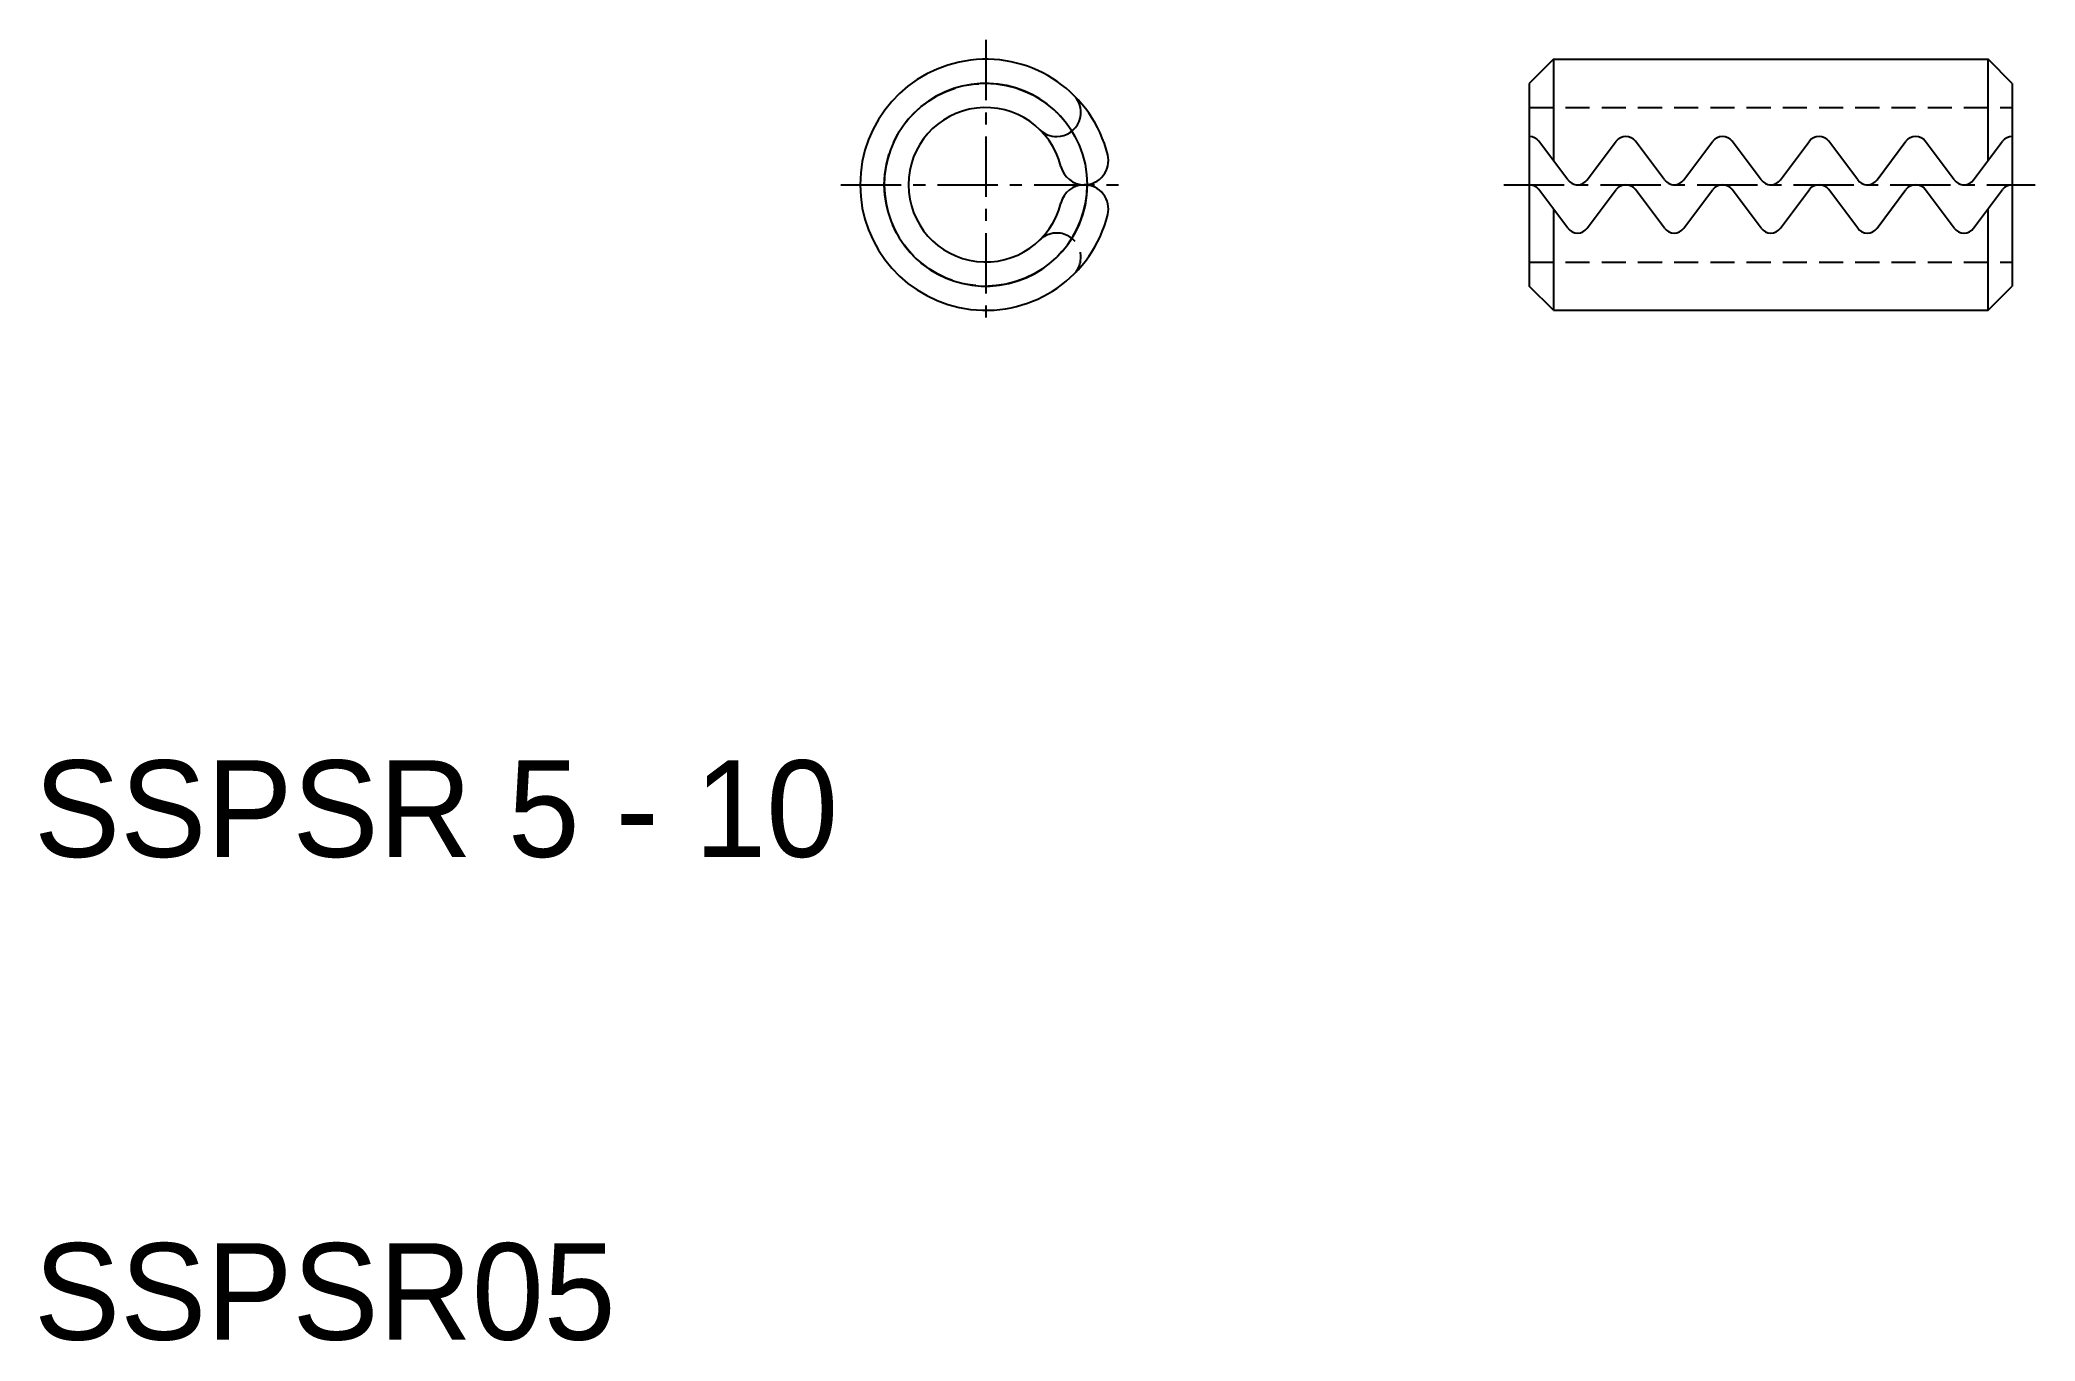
# Model space of a CAD drawing. Extents: x 10.1 to 51.4, y 10 to 36.9.
import ezdxf

# ---------------------------------------------------------------- set-up
doc = ezdxf.new("R2010")
doc.units = 0
doc.linetypes.add('CENTER', pattern=[2, 1.25, -0.25, 0.25, -0.25])
doc.linetypes.add('DASHED', pattern=[0.75, 0.5, -0.25])
doc.layers.get('0').update_dxf_attribs({"linetype": 'CONTINUOUS'})
doc.layers.add('CENTER', color=1, linetype='CENTER')

msp = doc.modelspace()

# ---------------------------------------------------------------- linework, layer by layer
at = {"color": 7, "linetype": 'CONTINUOUS'}
for p, q in [((41.458, 36.521), (40.958, 36.021)), ((41.458, 36.521), (50.458, 36.521)), ((41.458, 36.521), (41.458, 34.421)), ((50.458, 34.421), (50.458, 36.521)), ((50.958, 36.021), (50.458, 36.521)), ((40.958, 36.021), (40.958, 31.821)), ((50.958, 36.021), (50.958, 31.821)), ((31.174, 34.921), (31.174, 34.921)), ((41.758, 34.021), (41.158, 34.821)), ((42.158, 34.021), (42.758, 34.821)), ((43.758, 34.021), (43.158, 34.821)), ((44.158, 34.021), (44.758, 34.821)), ((45.758, 34.021), (45.158, 34.821)), ((46.158, 34.021), (46.758, 34.821)), ((47.758, 34.021), (47.158, 34.821)), ((48.158, 34.021), (48.758, 34.821)), ((49.758, 34.021), (49.158, 34.821)), ((50.158, 34.021), (50.758, 34.821)), ((31.744, 33.921), (31.744, 33.921)), ((31.744, 33.921), (31.744, 33.921)), ((41.758, 33.021), (41.158, 33.821)), ((42.158, 33.021), (42.758, 33.821)), ((43.758, 33.021), (43.158, 33.821)), ((44.158, 33.021), (44.758, 33.821)), ((45.758, 33.021), (45.158, 33.821)), ((46.158, 33.021), (46.758, 33.821)), ((47.758, 33.021), (47.158, 33.821)), ((48.158, 33.021), (48.758, 33.821)), ((49.758, 33.021), (49.158, 33.821)), ((50.158, 33.021), (50.758, 33.821)), ((41.458, 33.421), (41.458, 31.321)), ((50.458, 31.321), (50.458, 33.421)), ((41.458, 31.321), (40.958, 31.821)), ((50.458, 31.321), (50.958, 31.821)), ((41.458, 31.321), (50.458, 31.321))]:
    msp.add_line(p, q, dxfattribs=at)
at = {"color": 3, "linetype": 'DASHED'}
for p, q in [((40.958, 35.521), (50.958, 35.521)), ((31.174, 32.921), (31.174, 32.921)), ((40.958, 32.321), (50.958, 32.321))]:
    msp.add_line(p, q, dxfattribs=at)
at = {"color": 7, "linetype": 'CONTINUOUS'}
for centre, radius, start, end in [((29.704, 33.921), 2.6, 13.7741, 346.2259), ((29.704, 33.921), 2.1, 31.9104, 359.9001), ((31.174, 35.421), 0.5, 270, 45.5847), ((29.704, 33.921), 1.6, 13.7741, 346.2259), ((31.174, 35.421), 0.5, 225.5847, 270), ((40.958, 34.671), 0.25, 36.8699, 90), ((42.958, 34.671), 0.25, 90, 143.1301), ((42.958, 34.671), 0.25, 36.8699, 90), ((44.958, 34.671), 0.25, 90, 143.1301), ((44.958, 34.671), 0.25, 36.8699, 90), ((46.958, 34.671), 0.25, 90, 143.1301), ((46.958, 34.671), 0.25, 36.8699, 90), ((48.958, 34.671), 0.25, 90, 143.1301), ((48.958, 34.671), 0.25, 36.8699, 90), ((50.958, 34.671), 0.25, 90, 143.1301), ((31.744, 34.421), 0.5, 193.7741, 270), ((31.744, 34.421), 0.5, 270, 13.7741), ((31.744, 33.421), 0.5, 90, 166.2259), ((31.744, 33.421), 0.5, 346.2259, 90), ((40.958, 33.671), 0.25, 36.8699, 90), ((41.958, 34.171), 0.25, 216.8699, 323.1301), ((42.958, 33.671), 0.25, 90, 143.1301), ((42.958, 33.671), 0.25, 36.8699, 90), ((43.958, 34.171), 0.25, 216.8699, 323.1301), ((44.958, 33.671), 0.25, 90, 143.1301), ((44.958, 33.671), 0.25, 36.8699, 90), ((45.958, 34.171), 0.25, 216.8699, 323.1301), ((46.958, 33.671), 0.25, 90, 143.1301), ((46.958, 33.671), 0.25, 36.8699, 90), ((47.958, 34.171), 0.25, 216.8699, 323.1301), ((48.958, 33.671), 0.25, 90, 143.1301), ((48.958, 33.671), 0.25, 36.8699, 90), ((49.958, 34.171), 0.25, 216.8699, 323.1301), ((50.958, 33.671), 0.25, 90, 143.1301), ((41.958, 33.171), 0.25, 216.8699, 323.1301), ((43.958, 33.171), 0.25, 216.8699, 323.1301), ((45.958, 33.171), 0.25, 216.8699, 323.1301), ((47.958, 33.171), 0.25, 216.8699, 323.1301), ((49.958, 33.171), 0.25, 216.8699, 323.1301)]:
    msp.add_arc(centre, radius, start, end, dxfattribs=at)
at = {"color": 3, "linetype": 'DASHED'}
for start, end in [(90, 134.4153), (314.4153, 90)]:
    msp.add_arc((31.174, 32.421), 0.5, start, end, dxfattribs=at)
at = {"layer": 'CENTER', "color": 1, "linetype": 'CENTER'}
for p, q in [((29.704, 36.921), (29.704, 30.921)), ((26.704, 33.921), (32.704, 33.921)), ((40.431, 33.921), (51.431, 33.921))]:
    msp.add_line(p, q, dxfattribs=at)
msp.add_circle((29.704, 33.921), 2.1, dxfattribs=at)

# ---------------------------------------------------------------- texts
at = {"color": 7, "linetype": 'CONTINUOUS'}
for s, p in [('SSPSR 5 - 10', (10, 20)), ('SSPSR05', (10, 10))]:
    msp.add_text(s, height=2, dxfattribs=at).set_placement(p)

doc.saveas('drawing.dxf')
